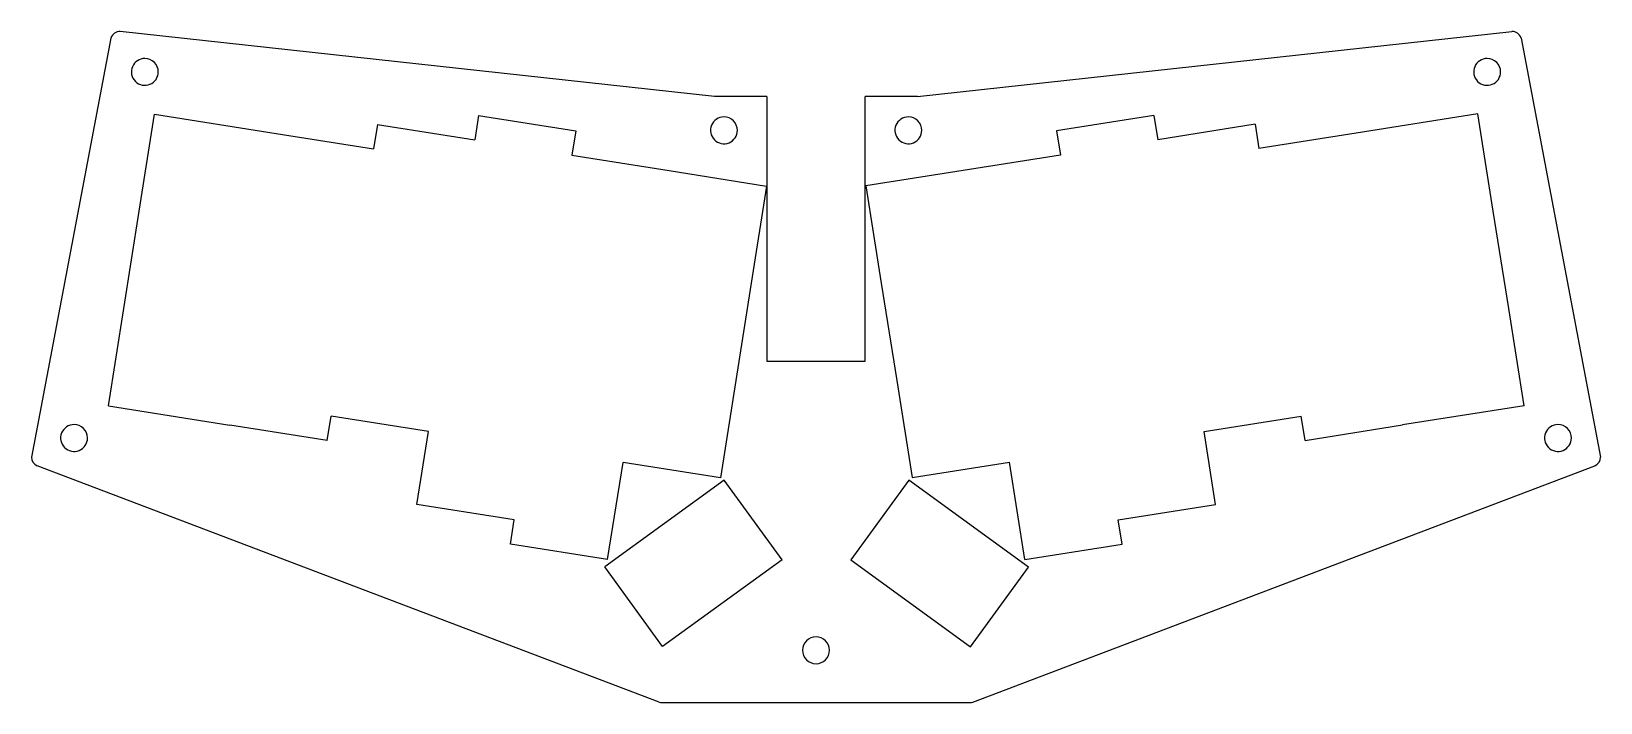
# Model space of a CAD drawing. Extents: x -364 to -61, y -124 to 6.
import ezdxf

# ---------------------------------------------------------------- set-up
doc = ezdxf.new("R2010")
doc.units = 0
doc.layers.get('0').update_dxf_attribs({"linetype": 'CONTINUOUS'})

msp = doc.modelspace()

# ---------------------------------------------------------------- linework, layer by layer
at = {"color": 7}
for points in [[(-348.93758, 4.596562), (-364.32744, -76.503098)], [(-232.25506, -6.714058), (-347.14942, 5.884342)], [(-192.9638, -6.714058), (-78.06944, 5.884342)], [(-76.28382, 4.596562), (-60.89396, -76.503098)], [(-222.08744, -6.714058), (-232.25506, -6.714058)], [(-222.08744, -6.714058), (-222.08744, -57.912838)], [(-192.9638, -6.714058), (-203.0857, -6.714058)], [(-203.0857, -57.912838), (-203.0857, -6.714058)], [(-343.48166, -28.936518), (-340.50224, -10.120198), (-316.98438, -13.846378)], [(-297.42384, -12.121718), (-298.16806, -16.825798)], [(-297.42384, -12.121718), (-278.60752, -15.101138)], [(-277.8633, -10.397058), (-278.60752, -15.101138)], [(-277.86076, -10.397058), (-259.04698, -13.376478)], [(-147.26158, -10.379278), (-166.0779, -13.361238)], [(-147.26158, -10.379278), (-146.51736, -15.083358)], [(-127.70104, -12.103938), (-146.51736, -15.083358)], [(-127.70104, -12.103938), (-126.95682, -16.808018)], [(-81.64322, -28.918738), (-84.62264, -10.102418), (-108.1405, -13.828598)], [(-316.98438, -13.846378), (-298.16806, -16.825798)], [(-259.04698, -13.376478), (-259.7912, -18.080558)], [(-166.0779, -13.361238), (-165.33368, -18.065318)], [(-108.1405, -13.828598), (-126.95682, -16.808018)], [(-259.7912, -18.080558), (-240.97488, -21.062518)], [(-165.33368, -18.065318), (-184.14746, -21.044738)], [(-240.97488, -21.062518), (-222.1611, -24.041938)], [(-184.14746, -21.044738), (-202.96378, -24.024158)], [(-222.1611, -24.041938), (-225.14052, -42.858258)], [(-202.96378, -24.024158), (-199.98436, -42.840478)], [(-346.46362, -47.750298), (-343.48166, -28.936518)], [(-78.66126, -47.732518), (-81.64322, -28.918738)], [(-225.14052, -42.858258), (-228.11994, -61.672038)], [(-199.98436, -42.840478), (-197.00494, -61.654258)], [(-349.44304, -66.566618), (-346.46362, -47.750298)], [(-75.68184, -66.548838), (-78.66126, -47.732518)], [(-222.08744, -57.912838), (-203.0857, -57.912838)], [(-228.11994, -61.672038), (-231.1019, -80.488358), (-249.91568, -77.508938)], [(-197.00494, -61.654258), (-194.02298, -80.470578), (-175.2092, -77.491158)], [(-349.44304, -66.566618), (-325.92264, -70.292798)], [(-75.68184, -66.548838), (-99.20224, -70.275018)], [(-307.10886, -73.272218), (-306.3621, -68.568138)], [(-287.54832, -71.547558), (-306.3621, -68.568138)], [(-137.57656, -71.529778), (-118.76278, -68.550358)], [(-118.01602, -73.254438), (-118.76278, -68.550358)], [(-307.10886, -73.272218), (-325.92264, -70.292798)], [(-270.9672, -88.639218), (-289.78352, -85.659798), (-287.54832, -71.547558)], [(-154.15768, -88.621438), (-135.34136, -85.642018), (-137.57656, -71.529778)], [(-118.01602, -73.254438), (-99.20224, -70.275018)], [(-242.91544, -123.899498), (-363.22508, -78.151558)], [(-252.89764, -96.322718), (-249.91568, -77.508938)], [(-182.30342, -123.899498), (-61.99632, -78.151558)], [(-172.22724, -96.307478), (-175.2092, -77.491158)], [(-219.15628, -96.370978), (-230.35514, -80.958258), (-253.47168, -97.755278)], [(-252.89764, -96.322718), (-271.71142, -93.343298), (-270.9672, -88.639218)], [(-172.22724, -96.307478), (-153.41346, -93.325518), (-154.15768, -88.621438)], [(-219.15628, -96.370978), (-242.27536, -113.165458), (-253.47168, -97.755278)], [(-242.37442, -123.988398), (-182.84444, -123.988398)]]:
    msp.add_lwpolyline(points, dxfattribs=at)
for points in [[(-342.386843, 0.646532)], [(-82.8294, 0.646532)], [(-230.420415, -10.664418)], [(-194.749161, -10.664418)], [(-356.079044, -70.195719)], [(-69.1388, -70.195719)], [(-171.52874, -97.775598), (-194.64782, -80.978578), (-205.84414, -96.391298), (-182.72506, -113.188318)], [(-212.608665, -111.272348)]]:
    msp.add_lwpolyline(points, close=True, dxfattribs=at)
for points in [[(-347.149369, 5.8822), (-347.959669, 5.882194), (-348.679056, 5.363685), (-348.935294, 4.594967)], [(-76.28128, 4.594967), (-76.537483, 5.363578), (-77.256712, 5.882063), (-78.0669, 5.882201)], [(-342.386843, 0.646532), (-343.438443, 0.646532), (-344.386495, 0.013063), (-344.788925, -0.958488)], [(-340.548369, -0.114989), (-341.035963, 0.372604), (-341.697282, 0.646532), (-342.386843, 0.646532)], [(-82.8294, 0.646532), (-83.881, 0.646532), (-84.829052, 0.013063), (-85.231482, -0.958488)], [(-80.990926, -0.114989), (-81.47852, 0.372604), (-82.139839, 0.646532), (-82.8294, 0.646532)], [(-344.788925, -0.958488), (-345.191355, -1.93004), (-344.96891, -3.048344), (-344.225317, -3.791937)], [(-341.391868, -4.355545), (-340.420317, -3.953115), (-339.786848, -3.005063), (-339.786848, -1.953463)], [(-339.786848, -1.953463), (-339.786848, -1.263902), (-340.060775, -0.602583), (-340.548369, -0.114989)], [(-85.231482, -0.958488), (-85.633912, -1.93004), (-85.411467, -3.048344), (-84.667874, -3.791937)], [(-81.834425, -4.355545), (-80.862874, -3.953115), (-80.229405, -3.005063), (-80.229405, -1.953463)], [(-80.229405, -1.953463), (-80.229405, -1.263902), (-80.503332, -0.602583), (-80.990926, -0.114989)], [(-344.225317, -3.791937), (-343.481724, -4.53553), (-342.36342, -4.757975), (-341.391868, -4.355545)], [(-84.667874, -3.791937), (-83.924281, -4.53553), (-82.805977, -4.757975), (-81.834425, -4.355545)], [(-230.420415, -10.664418), (-231.472015, -10.664418), (-232.420068, -11.297887), (-232.822497, -12.269438)], [(-228.581942, -11.425939), (-229.069535, -10.938346), (-229.730854, -10.664418), (-230.420415, -10.664418)], [(-227.820421, -13.264413), (-227.820421, -12.574852), (-228.094348, -11.913533), (-228.581942, -11.425939)], [(-194.749161, -10.664418), (-195.800761, -10.664418), (-196.748813, -11.297887), (-197.151243, -12.269438)], [(-192.910687, -11.425939), (-193.398281, -10.938346), (-194.059599, -10.664418), (-194.749161, -10.664418)], [(-192.149166, -13.264413), (-192.149166, -12.574852), (-192.423093, -11.913533), (-192.910687, -11.425939)], [(-232.822497, -12.269438), (-233.224927, -13.24099), (-233.002483, -14.359294), (-232.258889, -15.102887)], [(-232.258889, -15.102887), (-231.515296, -15.84648), (-230.396992, -16.068925), (-229.425441, -15.666495)], [(-229.425441, -15.666495), (-228.453889, -15.264065), (-227.820421, -14.316013), (-227.820421, -13.264413)], [(-197.151243, -12.269438), (-197.553673, -13.24099), (-197.331228, -14.359294), (-196.587635, -15.102887)], [(-196.587635, -15.102887), (-195.844042, -15.84648), (-194.725737, -16.068925), (-193.754186, -15.666495)], [(-193.754186, -15.666495), (-192.782635, -15.264065), (-192.149166, -14.316013), (-192.149166, -13.264413)], [(-358.481126, -71.800739), (-358.883556, -72.772291), (-358.661112, -73.890595), (-357.917518, -74.634188)], [(-356.079044, -70.195719), (-357.130644, -70.195719), (-358.078696, -70.829188), (-358.481126, -71.800739)], [(-353.479049, -72.795714), (-353.479049, -71.359777), (-354.643107, -70.195719), (-356.079044, -70.195719)], [(-355.084069, -75.197796), (-354.112518, -74.795366), (-353.479049, -73.847314), (-353.479049, -72.795714)], [(-71.540882, -71.800739), (-71.943312, -72.772291), (-71.720867, -73.890595), (-70.977274, -74.634188)], [(-69.1388, -70.195719), (-70.1904, -70.195719), (-71.138452, -70.829188), (-71.540882, -71.800739)], [(-67.300326, -70.95724), (-67.78792, -70.469647), (-68.449239, -70.195719), (-69.1388, -70.195719)], [(-68.143825, -75.197796), (-67.172274, -74.795366), (-66.538805, -73.847314), (-66.538805, -72.795714)], [(-66.538805, -72.795714), (-66.538805, -72.106153), (-66.812732, -71.444834), (-67.300326, -70.95724)], [(-357.917518, -74.634188), (-357.173925, -75.377781), (-356.055621, -75.600226), (-355.084069, -75.197796)], [(-70.977274, -74.634188), (-70.233681, -75.377781), (-69.115377, -75.600226), (-68.143825, -75.197796)], [(-364.325299, -76.503606), (-364.325296, -77.225948), (-363.890166, -77.877162), (-363.222809, -78.15359)], [(-61.99378, -78.15359), (-61.326474, -77.877122), (-60.891401, -77.225917), (-60.89142, -76.503606)], [(-212.608665, -111.272348), (-214.044603, -111.272348), (-215.20866, -112.436405), (-215.20866, -113.872343)], [(-210.770192, -112.033869), (-211.257785, -111.546275), (-211.919104, -111.272348), (-212.608665, -111.272348)], [(-210.008671, -113.872343), (-210.008671, -113.182781), (-210.282598, -112.521462), (-210.770192, -112.033869)], [(-215.20866, -113.872343), (-215.20866, -115.30828), (-214.044603, -116.472338), (-212.608665, -116.472338)], [(-212.608665, -116.472338), (-211.172728, -116.472338), (-210.008671, -115.30828), (-210.008671, -113.872343)], [(-242.914424, -123.902038), (-242.743586, -123.972805), (-242.558613, -124.002808), (-242.374166, -123.989668)], [(-182.842916, -123.989668), (-182.658553, -124.002768), (-182.473672, -123.972766), (-182.302912, -123.902038)]]:
    msp.add_open_spline(points, degree=3, dxfattribs=at)

doc.saveas('drawing.dxf')
